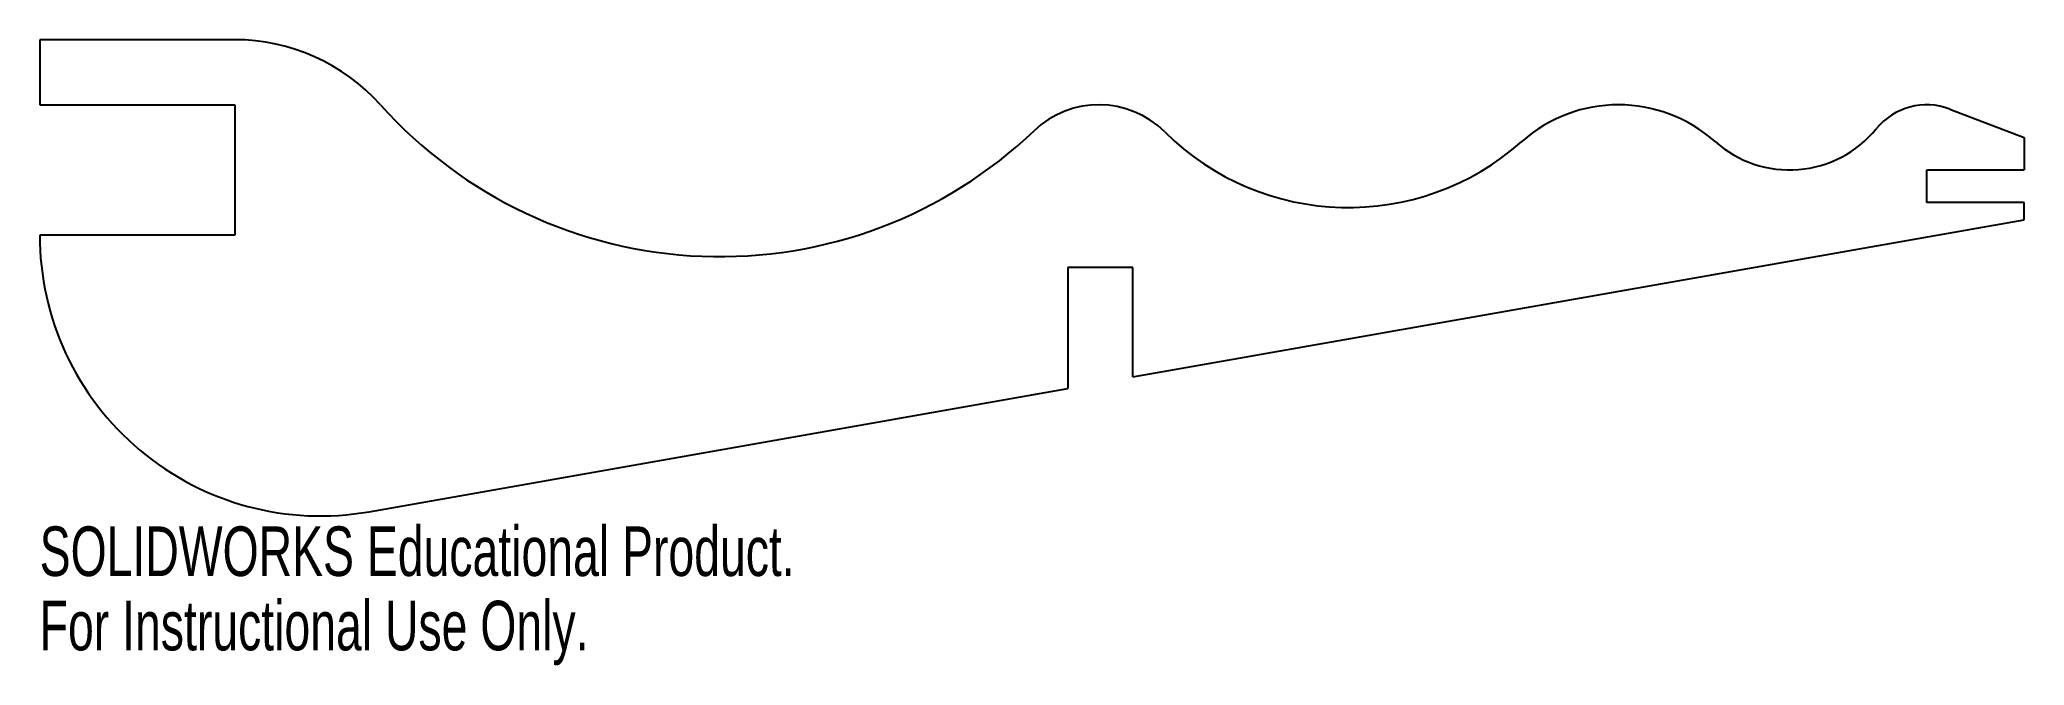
# Model space of a CAD drawing. Header units: inches. Extents: x -8 to -0.38, y -1.78 to 0.62.
import ezdxf

# ---------------------------------------------------------------- set-up
doc = ezdxf.new("R2010")
doc.units = ezdxf.units.IN
doc.header["$MEASUREMENT"] = 0
doc.styles.add('SLDTEXTSTYLE0', font='TXT', dxfattribs={"width": 0.7})

msp = doc.modelspace()

# ---------------------------------------------------------------- linework, layer by layer
at = {"color": 7, "linetype": 'Continuous', "lineweight": 25}
for p, q in [((-7.25, 0.625), (-8, 0.625)), ((-8, 0.625), (-8, 0.375)), ((-8, 0.375), (-7.25, 0.375)), ((-7.25, 0.375), (-7.25, -0.125)), ((-0.6612, 0.3587), (-0.375, 0.25)), ((-0.375, 0.25), (-0.375, 0.125)), ((-0.75, 0.125), (-0.375, 0.125)), ((-0.75, 0), (-0.75, 0.125)), ((-0.375, 0), (-0.75, 0)), ((-0.375, -0.0661), (-0.375, 0)), ((-3.8002, -0.6701), (-0.375, -0.0661)), ((-7.25, -0.125), (-8, -0.125)), ((-4.0502, -0.25), (-4.0502, -0.7142)), ((-3.8002, -0.25), (-4.0502, -0.25)), ((-3.8002, -0.6701), (-3.8002, -0.25)), ((-6.7339, -1.1874), (-4.0502, -0.7142))]:
    msp.add_line(p, q, dxfattribs=at)
for centre, radius, start, end in [((-7.25, -0.1255), 0.7505, 41.82896, 90), ((-5.3867, 1.5421), 1.75, 221.82896, 313.63917), ((-3.9308, 0.0153), 0.3597, 45.27619, 133.63917), ((-1.9343, -0.1842), 0.5592, 48.35769, 131.62809), ((-0.75, 0.125), 0.25, 69.20343, 140.76868), ((-2.9719, 0.9835), 1.0029, 225.27619, 311.62809), ((-1.2769, 0.5552), 0.4302, 228.35769, 320.76868), ((-6.9212, -0.125), 1.0788, 180, 280)]:
    msp.add_arc(centre, radius, start, end, dxfattribs=at)

# ---------------------------------------------------------------- texts
at = {"color": 7, "linetype": 'Continuous', "char_height": 0.1903, "attachment_point": 1, "style": 'SLDTEXTSTYLE0'}
for s, insert in [('SOLIDWORKS Educational Product.', (-8, -1.2439)), ('For Instructional Use Only.', (-8, -1.5294))]:
    msp.add_mtext(s, dxfattribs=dict(at, insert=insert))

doc.saveas('drawing.dxf')
